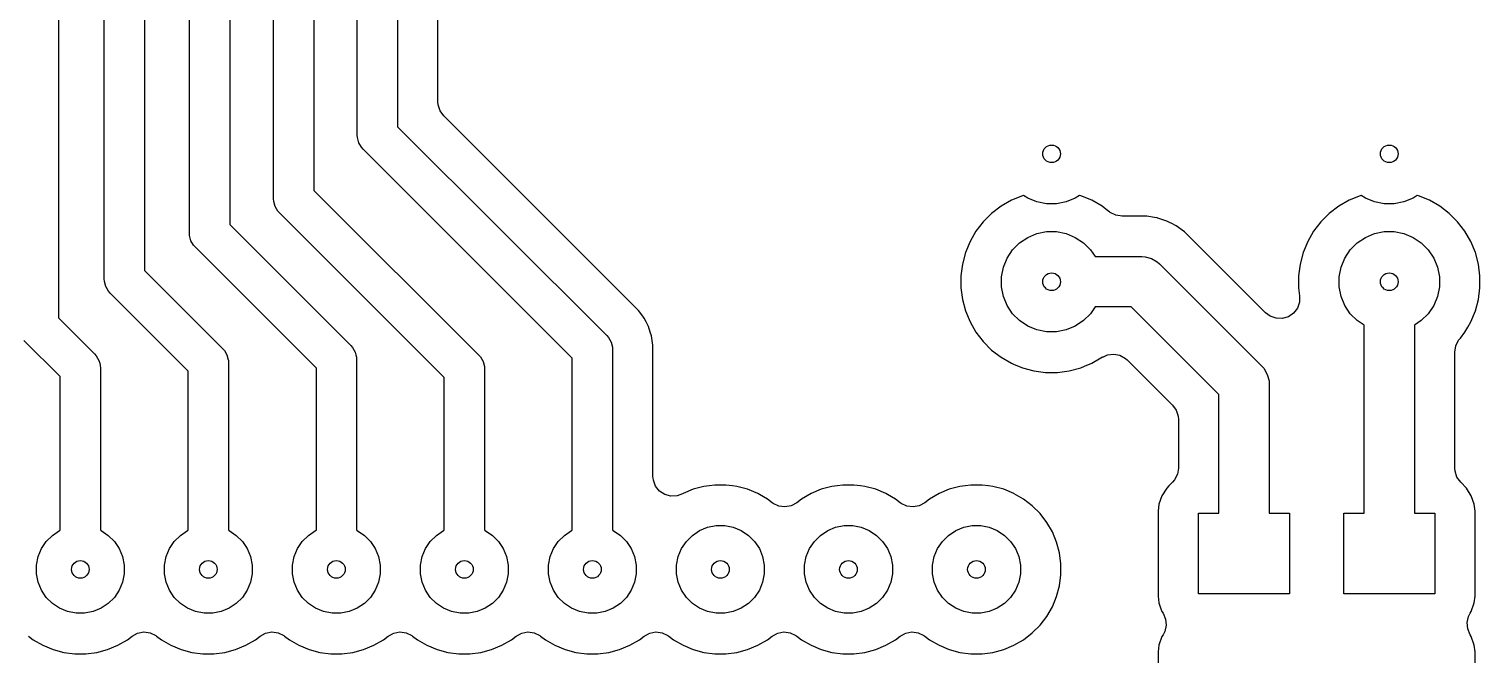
# Model space of a CAD drawing. Extents: x 139 to 278, y -178 to -21.
# Drawn here: x 207.39 to 236.17, y -75.43 to -63.02 of the extents above; entities that cross this region are included whole.
import ezdxf

# ---------------------------------------------------------------- set-up
doc = ezdxf.new("R2010")
doc.units = 0
doc.layers.add('BLACK', color=7, linetype='CONTINUOUS')

msp = doc.modelspace()

# ---------------------------------------------------------------- linework, layer by layer
at = {"layer": 'BLACK', "linetype": 'CONTINUOUS'}
for p, q in [((208.88, -67.985013), (208.88, -36.787)), ((207.97, -36.97), (207.97, -68.759327)), ((209.68, -36.952686), (209.68, -67.819327)), ((210.57, -67.075013), (210.57, -37.84)), ((211.37, -38.005686), (211.37, -66.909327)), ((212.24, -66.395013), (212.24, -39.13)), ((213.04, -39.295685), (213.04, -66.229327)), ((213.9, -65.130013), (213.9, -40.55)), ((214.7, -40.715686), (214.7, -64.964327)), ((215.5005, -64.467477), (215.5005, -41.212535)), ((215.505412, -64.529894), (215.5005, -64.467477)), ((215.543988, -64.648619), (215.505412, -64.529894)), ((215.617364, -64.749613), (215.543988, -64.648619)), ((219.480696, -68.612945), (215.617364, -64.749613)), ((214.7, -64.964327), (218.847848, -69.112176)), ((213.903422, -65.182223), (213.9, -65.130013)), ((213.930448, -65.283087), (213.903422, -65.182223)), ((213.982659, -65.373518), (213.930448, -65.283087)), ((214.017157, -65.412856), (213.982659, -65.373518)), ((218.165006, -69.560704), (214.017157, -65.412856)), ((212.243422, -66.447223), (212.24, -66.395013)), ((212.270448, -66.548087), (212.243422, -66.447223)), ((213.04, -66.229327), (216.307848, -69.497176)), ((226.876947, -66.425347), (226.672623, -66.543315)), ((226.876966, -66.425338), (226.876947, -66.425347)), ((227.094948, -66.335046), (226.876966, -66.425338)), ((227.094953, -66.335045), (227.094948, -66.335046)), ((227.119547, -66.328455), (227.094953, -66.335045)), ((227.20363, -66.384637), (227.119547, -66.328455)), ((227.384649, -66.459618), (227.20363, -66.384637)), ((227.576819, -66.497843), (227.384649, -66.459618)), ((227.772753, -66.497843), (227.576819, -66.497843)), ((227.964923, -66.459618), (227.772753, -66.497843)), ((228.145942, -66.384637), (227.964923, -66.459618)), ((228.230024, -66.328455), (228.145942, -66.384637)), ((228.254615, -66.335044), (228.230024, -66.328455)), ((228.254616, -66.335044), (228.254615, -66.335044)), ((228.254618, -66.335045), (228.254616, -66.335044)), ((228.254623, -66.335046), (228.254618, -66.335045)), ((228.472605, -66.425338), (228.254623, -66.335046)), ((228.472624, -66.425347), (228.472605, -66.425338)), ((228.676948, -66.543315), (228.472624, -66.425347)), ((233.576707, -66.425347), (233.372383, -66.543315)), ((233.576726, -66.425338), (233.576707, -66.425347)), ((233.794708, -66.335046), (233.576726, -66.425338)), ((233.794713, -66.335045), (233.794708, -66.335046)), ((233.819307, -66.328455), (233.794713, -66.335045)), ((233.90339, -66.384637), (233.819307, -66.328455)), ((234.084409, -66.459618), (233.90339, -66.384637)), ((234.276579, -66.497843), (234.084409, -66.459618)), ((234.472513, -66.497843), (234.276579, -66.497843)), ((234.664683, -66.459618), (234.472513, -66.497843)), ((234.845702, -66.384637), (234.664683, -66.459618)), ((234.929784, -66.328455), (234.845702, -66.384637)), ((234.954375, -66.335044), (234.929784, -66.328455)), ((234.954376, -66.335044), (234.954375, -66.335044)), ((234.954378, -66.335045), (234.954376, -66.335044)), ((234.954383, -66.335046), (234.954378, -66.335045)), ((235.172365, -66.425338), (234.954383, -66.335046)), ((235.172384, -66.425347), (235.172365, -66.425338)), ((235.376708, -66.543315), (235.172384, -66.425347)), ((212.322659, -66.638518), (212.270448, -66.548087)), ((212.357157, -66.677856), (212.322659, -66.638518)), ((215.625006, -69.945704), (212.357157, -66.677856)), ((226.485427, -66.686955), (226.318575, -66.853807)), ((226.485436, -66.686947), (226.485427, -66.686955)), ((226.672611, -66.543323), (226.485436, -66.686947)), ((226.672623, -66.543315), (226.672611, -66.543323)), ((228.676952, -66.543317), (228.676948, -66.543315)), ((228.79291, -66.632295), (228.676952, -66.543317)), ((228.82666, -66.658193), (228.79291, -66.632295)), ((228.829294, -66.660214), (228.82666, -66.658193)), ((228.837664, -66.666464), (228.829294, -66.660214)), ((228.948892, -66.723138), (228.837664, -66.666464)), ((229.07219, -66.742666), (228.948892, -66.723138)), ((229.565502, -66.742666), (229.07219, -66.742666)), ((229.565505, -66.742666), (229.565502, -66.742666)), ((229.717142, -66.766683), (229.565505, -66.742666)), ((229.767689, -66.774689), (229.717142, -66.766683)), ((229.780491, -66.778849), (229.767689, -66.774689)), ((229.821867, -66.792293), (229.780491, -66.778849)), ((233.185187, -66.686955), (233.018335, -66.853807)), ((233.185196, -66.686947), (233.185187, -66.686955)), ((233.372371, -66.543323), (233.185196, -66.686947)), ((233.372383, -66.543315), (233.372371, -66.543323)), ((235.37672, -66.543323), (235.376708, -66.543315)), ((235.563895, -66.686947), (235.37672, -66.543323)), ((235.563903, -66.686954), (235.563895, -66.686947)), ((235.563908, -66.686958), (235.563903, -66.686954)), ((235.730754, -66.853804), (235.563908, -66.686958)), ((210.573422, -67.127223), (210.57, -67.075013)), ((211.37, -66.909327), (213.770336, -69.309663)), ((226.174935, -67.041003), (226.056967, -67.245327)), ((226.174943, -67.040991), (226.174935, -67.041003)), ((226.318567, -66.853816), (226.174943, -67.040991)), ((226.318575, -66.853807), (226.318567, -66.853816)), ((227.384649, -67.086714), (227.576819, -67.048489)), ((227.576819, -67.048489), (227.772753, -67.048489)), ((227.772753, -67.048489), (227.964923, -67.086714)), ((229.962372, -66.837946), (229.821867, -66.792293)), ((230.029556, -66.872178), (229.962372, -66.837946)), ((230.047066, -66.8811), (230.029556, -66.872178)), ((230.047069, -66.881101), (230.047066, -66.8811)), ((230.144761, -66.930877), (230.047069, -66.881101)), ((230.144763, -66.930878), (230.144761, -66.930877)), ((230.144764, -66.930879), (230.144763, -66.930878)), ((230.310372, -67.0512), (230.144764, -66.930879)), ((231.918412, -68.65924), (230.310372, -67.0512)), ((232.874695, -67.041003), (232.756727, -67.245327)), ((232.874703, -67.040991), (232.874695, -67.041003)), ((233.018327, -66.853816), (232.874703, -67.040991)), ((233.018335, -66.853807), (233.018327, -66.853816)), ((234.084409, -67.086714), (234.276579, -67.048489)), ((234.276579, -67.048489), (234.472513, -67.048489)), ((234.472513, -67.048489), (234.664683, -67.086714)), ((235.730756, -66.853807), (235.730754, -66.853804)), ((235.730764, -66.853816), (235.730756, -66.853807)), ((235.874388, -67.040991), (235.730764, -66.853816)), ((235.874396, -67.041003), (235.874388, -67.040991)), ((235.992364, -67.245327), (235.874396, -67.041003)), ((210.600448, -67.228087), (210.573422, -67.127223)), ((210.652659, -67.318518), (210.600448, -67.228087)), ((210.687157, -67.357856), (210.652659, -67.318518)), ((213.087493, -69.758192), (210.687157, -67.357856)), ((226.056958, -67.245346), (225.966666, -67.463328)), ((226.056967, -67.245327), (226.056958, -67.245346)), ((226.90217, -67.409096), (227.040716, -67.27055)), ((227.040716, -67.27055), (227.20363, -67.161695)), ((227.20363, -67.161695), (227.384649, -67.086714)), ((227.964923, -67.086714), (228.145942, -67.161695)), ((228.145942, -67.161695), (228.308856, -67.27055)), ((228.308856, -67.27055), (228.447402, -67.409096)), ((232.756718, -67.245346), (232.666426, -67.463328)), ((232.756727, -67.245327), (232.756718, -67.245346)), ((233.60193, -67.409096), (233.740476, -67.27055)), ((233.740476, -67.27055), (233.90339, -67.161695)), ((233.90339, -67.161695), (234.084409, -67.086714)), ((234.664683, -67.086714), (234.845702, -67.161695)), ((234.845702, -67.161695), (235.008616, -67.27055)), ((235.008616, -67.27055), (235.147162, -67.409096)), ((235.992373, -67.245346), (235.992364, -67.245327)), ((236.082665, -67.463328), (235.992373, -67.245346)), ((225.966665, -67.463333), (225.905596, -67.691248)), ((225.966666, -67.463328), (225.966665, -67.463333)), ((226.718334, -67.753029), (226.793315, -67.57201)), ((226.793315, -67.57201), (226.90217, -67.409096)), ((228.447402, -67.409096), (228.536984, -67.543166)), ((228.536984, -67.543166), (229.463153, -67.543166)), ((229.463153, -67.543166), (229.528401, -67.547443)), ((229.528401, -67.547443), (229.528416, -67.547443)), ((229.528416, -67.547443), (229.654495, -67.581226)), ((229.654495, -67.581226), (229.767534, -67.646489)), ((229.767534, -67.646489), (229.767549, -67.646504)), ((229.767549, -67.646504), (229.816706, -67.689613)), ((232.666425, -67.463333), (232.605356, -67.691248)), ((232.666426, -67.463328), (232.666425, -67.463333)), ((233.418094, -67.753029), (233.493075, -67.57201)), ((233.493075, -67.57201), (233.60193, -67.409096)), ((235.147162, -67.409096), (235.256017, -67.57201)), ((235.256017, -67.57201), (235.330998, -67.753029)), ((236.082665, -67.463331), (236.082665, -67.463328)), ((236.082668, -67.463337), (236.082665, -67.463331)), ((236.143737, -67.691252), (236.082668, -67.463337)), ((209.68, -67.819327), (211.227849, -69.367176)), ((225.905593, -67.69126), (225.874796, -67.925187)), ((225.874796, -67.925187), (225.874796, -68.161144)), ((225.905596, -67.691248), (225.905593, -67.69126)), ((226.680109, -67.945199), (226.718334, -67.753029)), ((229.816706, -67.689613), (231.84656, -69.719467)), ((232.605353, -67.69126), (232.574556, -67.925187)), ((232.574556, -67.925187), (232.574556, -68.161144)), ((232.605356, -67.691248), (232.605353, -67.69126)), ((233.379869, -67.945199), (233.418094, -67.753029)), ((235.330998, -67.753029), (235.369223, -67.945199)), ((236.174536, -67.925188), (236.143737, -67.691252)), ((236.174536, -68.161144), (236.174536, -67.925188)), ((208.883422, -68.037223), (208.88, -67.985013)), ((208.910448, -68.138087), (208.883422, -68.037223)), ((208.962659, -68.228518), (208.910448, -68.138087)), ((225.874796, -68.161144), (225.905593, -68.395071)), ((226.680109, -68.141133), (226.680109, -67.945199)), ((226.718334, -68.333303), (226.680109, -68.141133)), ((232.574556, -68.161144), (232.596131, -68.325021)), ((233.379869, -68.141133), (233.379869, -67.945199)), ((233.418094, -68.333303), (233.379869, -68.141133)), ((235.369223, -68.141133), (235.330998, -68.333303)), ((235.369223, -67.945199), (235.369223, -68.141133)), ((236.143737, -68.39508), (236.174536, -68.161144)), ((208.997157, -68.267856), (208.962659, -68.228518)), ((210.545006, -69.815705), (208.997157, -68.267856)), ((225.905593, -68.395071), (225.905596, -68.395083)), ((225.905596, -68.395083), (225.966665, -68.622998)), ((226.793315, -68.514322), (226.718334, -68.333303)), ((226.90217, -68.677236), (226.793315, -68.514322)), ((232.592864, -68.449813), (232.551193, -68.567488)), ((232.596131, -68.325021), (232.592864, -68.449813)), ((233.493075, -68.514322), (233.418094, -68.333303)), ((233.60193, -68.677236), (233.493075, -68.514322)), ((235.256017, -68.514322), (235.147162, -68.677236)), ((235.330998, -68.333303), (235.256017, -68.514322)), ((236.082668, -68.622995), (236.143737, -68.39508)), ((207.97, -68.759327), (208.687849, -69.477176)), ((219.563828, -68.727367), (219.480696, -68.612945)), ((219.563831, -68.72737), (219.563828, -68.727367)), ((219.59176, -68.76581), (219.563831, -68.72737)), ((219.591763, -68.765815), (219.59176, -68.76581)), ((219.591764, -68.765817), (219.591763, -68.765815)), ((219.591766, -68.76582), (219.591764, -68.765817)), ((219.630064, -68.840985), (219.591766, -68.76582)), ((225.966665, -68.622998), (225.966666, -68.623003)), ((225.966666, -68.623003), (226.056958, -68.840985)), ((227.040716, -68.815782), (226.90217, -68.677236)), ((228.447402, -68.677236), (228.308856, -68.815782)), ((228.536984, -68.543166), (228.447402, -68.677236)), ((229.256047, -68.543166), (228.536984, -68.543166)), ((230.993007, -70.280126), (229.256047, -68.543166)), ((232.010159, -68.72775), (231.918412, -68.65924)), ((232.127834, -68.769421), (232.010159, -68.72775)), ((232.252626, -68.772688), (232.127834, -68.769421)), ((232.372319, -68.737233), (232.252626, -68.772688)), ((232.475199, -68.666526), (232.372319, -68.737233)), ((232.551193, -68.567488), (232.475199, -68.666526)), ((233.740476, -68.815782), (233.60193, -68.677236)), ((235.147162, -68.677236), (235.008616, -68.815782)), ((235.992372, -68.840989), (236.082668, -68.622995)), ((219.677553, -68.934186), (219.630064, -68.840985)), ((219.713669, -69.04534), (219.677553, -68.934186)), ((219.735946, -69.113901), (219.713669, -69.04534)), ((226.056958, -68.840985), (226.056967, -68.841004)), ((226.056967, -68.841004), (226.174935, -69.045328)), ((226.174935, -69.045328), (226.174943, -69.04534)), ((226.174943, -69.04534), (226.318567, -69.232515)), ((227.20363, -68.924637), (227.040716, -68.815782)), ((227.384649, -68.999618), (227.20363, -68.924637)), ((227.576819, -69.037843), (227.384649, -68.999618)), ((227.772753, -69.037843), (227.576819, -69.037843)), ((227.964923, -68.999618), (227.772753, -69.037843)), ((228.145942, -68.924637), (227.964923, -68.999618)), ((228.308856, -68.815782), (228.145942, -68.924637)), ((233.874546, -68.905364), (233.740476, -68.815782)), ((233.874546, -72.641698), (233.874546, -68.905364)), ((235.008616, -68.815782), (234.874546, -68.905364)), ((234.874546, -68.905364), (234.874546, -72.641698)), ((235.785068, -69.161745), (235.874394, -69.045332)), ((235.874394, -69.045332), (235.931691, -68.946091)), ((235.931691, -68.946091), (235.992364, -68.841004)), ((235.992364, -68.841004), (235.992367, -68.840997)), ((235.992367, -68.840997), (235.992372, -68.840989)), ((208.005006, -69.925705), (207.287157, -69.207856)), ((211.227849, -69.367176), (211.262347, -69.406514)), ((213.770336, -69.309663), (213.804834, -69.349001)), ((213.804834, -69.349001), (213.857045, -69.439432)), ((218.847848, -69.112176), (218.882347, -69.151514)), ((218.882347, -69.151514), (218.934558, -69.241946)), ((218.934558, -69.241946), (218.961584, -69.342809)), ((218.961584, -69.342809), (218.965006, -69.395019)), ((219.765506, -69.300538), (219.735946, -69.113901)), ((219.765506, -69.30054), (219.765506, -69.300538)), ((219.765506, -71.902576), (219.765506, -69.30054)), ((226.318567, -69.232515), (226.318574, -69.232523)), ((226.318574, -69.232523), (226.318578, -69.232528)), ((226.318578, -69.232528), (226.485424, -69.399374)), ((235.675046, -69.44057), (235.694574, -69.317272)), ((235.694574, -69.317272), (235.751248, -69.206044)), ((235.751248, -69.206044), (235.757498, -69.197674)), ((235.757498, -69.197674), (235.785068, -69.161745)), ((208.687849, -69.477176), (208.722347, -69.516514)), ((208.722347, -69.516514), (208.774558, -69.606945)), ((208.774558, -69.606945), (208.789484, -69.662652)), ((208.789484, -69.662652), (208.801584, -69.707809)), ((211.262347, -69.406514), (211.314558, -69.496945)), ((211.314558, -69.496945), (211.340163, -69.592506)), ((211.340163, -69.592506), (211.341584, -69.597809)), ((211.341584, -69.597809), (211.345006, -69.650019)), ((211.345006, -69.650019), (211.345006, -72.978158)), ((213.857045, -69.439432), (213.872517, -69.497176)), ((213.872517, -69.497176), (213.884071, -69.540296)), ((213.884071, -69.540296), (213.887493, -69.592506)), ((213.887493, -69.592506), (213.887493, -72.979189)), ((216.307848, -69.497176), (216.342347, -69.536514)), ((216.342347, -69.536514), (216.394558, -69.626946)), ((216.394558, -69.626946), (216.421584, -69.727809)), ((218.165006, -72.978158), (218.165006, -69.560704)), ((218.965006, -69.395019), (218.965006, -72.978158)), ((226.485424, -69.399374), (226.485427, -69.399376)), ((226.485427, -69.399376), (226.485436, -69.399384)), ((226.485436, -69.399384), (226.672611, -69.543008)), ((226.672611, -69.543008), (226.672623, -69.543016)), ((226.672623, -69.543016), (226.876947, -69.660984)), ((226.876947, -69.660984), (226.876958, -69.660989)), ((226.876958, -69.660989), (226.876963, -69.660992)), ((226.876963, -69.660992), (226.921513, -69.679445)), ((228.325079, -69.7221), (228.472609, -69.660992)), ((228.472609, -69.660992), (228.472617, -69.660987)), ((228.472617, -69.660987), (228.472624, -69.660984)), ((228.472624, -69.660984), (228.688263, -69.536484)), ((228.688263, -69.536484), (228.689277, -69.538241)), ((228.689277, -69.538241), (228.785934, -69.493683)), ((228.785934, -69.493683), (228.909904, -69.479012)), ((228.909904, -69.479012), (229.032339, -69.503367)), ((229.032339, -69.503367), (229.141256, -69.564366)), ((229.141256, -69.564366), (229.17637, -69.595568)), ((229.17637, -69.595568), (230.075643, -70.494841)), ((235.675046, -71.743149), (235.675046, -69.44057)), ((208.005006, -72.978158), (208.005006, -69.925705)), ((208.801584, -69.707809), (208.805006, -69.760019)), ((208.805006, -69.760019), (208.805006, -72.978158)), ((210.545006, -72.978158), (210.545006, -69.815705)), ((213.087493, -72.977128), (213.087493, -69.758192)), ((215.625006, -72.978158), (215.625006, -69.945704)), ((216.421584, -69.727809), (216.425006, -69.780019)), ((216.425006, -69.780019), (216.425006, -72.978158)), ((226.921513, -69.679445), (227.094948, -69.751285)), ((227.094948, -69.751285), (227.094951, -69.751285)), ((227.094951, -69.751285), (227.094957, -69.751288)), ((227.094957, -69.751288), (227.322872, -69.812357)), ((227.322872, -69.812357), (227.556808, -69.843156)), ((227.556808, -69.843156), (227.792764, -69.843156)), ((227.792764, -69.843156), (228.0267, -69.812357)), ((228.0267, -69.812357), (228.254615, -69.751288)), ((228.254615, -69.751288), (228.254621, -69.751285)), ((228.254621, -69.751285), (228.254623, -69.751285)), ((228.254623, -69.751285), (228.325079, -69.7221)), ((231.84656, -69.719467), (231.889675, -69.76863)), ((231.889675, -69.76863), (231.889684, -69.768639)), ((231.889684, -69.768639), (231.928581, -69.836011)), ((231.928581, -69.836011), (231.954947, -69.881678)), ((231.954947, -69.881678), (231.98873, -70.007757)), ((231.98873, -70.007757), (231.98873, -70.007772)), ((231.98873, -70.007772), (231.993007, -70.07302)), ((231.993007, -70.07302), (231.993007, -72.641698)), ((230.075643, -70.494841), (230.149019, -70.595835)), ((230.993007, -72.641698), (230.993007, -70.280126)), ((230.149019, -70.595835), (230.187595, -70.71456)), ((230.187595, -70.71456), (230.192507, -70.776977)), ((230.192507, -70.776977), (230.192507, -71.743149)), ((219.774221, -71.985513), (219.765506, -71.902576)), ((230.172979, -71.866447), (230.116305, -71.977675)), ((230.192507, -71.743149), (230.172979, -71.866447)), ((235.679958, -71.805566), (235.675046, -71.743149)), ((235.718534, -71.924291), (235.679958, -71.805566)), ((235.791907, -72.025281), (235.718534, -71.924291)), ((219.818952, -72.102058), (219.774221, -71.985513)), ((219.897508, -72.199077), (219.818952, -72.102058)), ((220.002199, -72.267072), (219.897508, -72.199077)), ((220.349971, -72.253509), (220.247443, -72.292861)), ((220.350634, -72.254854), (220.349971, -72.253509)), ((220.362356, -72.249073), (220.350634, -72.254854)), ((220.565277, -72.16502), (220.362356, -72.249073)), ((220.777434, -72.108173), (220.565277, -72.16502)), ((220.881727, -72.094443), (220.777434, -72.108173)), ((220.995188, -72.079506), (220.881727, -72.094443)), ((221.214824, -72.079506), (220.995188, -72.079506)), ((221.341484, -72.09618), (221.214824, -72.079506)), ((221.432577, -72.108173), (221.341484, -72.09618)), ((221.644734, -72.16502), (221.432577, -72.108173)), ((221.847653, -72.249072), (221.644734, -72.16502)), ((221.878829, -72.267072), (221.847653, -72.249072)), ((222.902358, -72.249072), (222.712142, -72.358895)), ((223.105277, -72.16502), (222.902358, -72.249072)), ((223.317434, -72.108173), (223.105277, -72.16502)), ((223.421727, -72.094443), (223.317434, -72.108173)), ((223.535188, -72.079506), (223.421727, -72.094443)), ((223.754824, -72.079506), (223.535188, -72.079506)), ((223.881484, -72.09618), (223.754824, -72.079506)), ((223.972577, -72.108173), (223.881484, -72.09618)), ((224.184734, -72.16502), (223.972577, -72.108173)), ((224.387653, -72.249072), (224.184734, -72.16502)), ((224.418829, -72.267072), (224.387653, -72.249072)), ((225.442358, -72.249072), (225.252142, -72.358895)), ((225.645277, -72.16502), (225.442358, -72.249072)), ((225.857434, -72.108173), (225.645277, -72.16502)), ((225.961727, -72.094443), (225.857434, -72.108173)), ((226.075188, -72.079506), (225.961727, -72.094443)), ((226.294824, -72.079506), (226.075188, -72.079506)), ((226.421484, -72.09618), (226.294824, -72.079506)), ((226.512577, -72.108173), (226.421484, -72.09618)), ((226.724734, -72.16502), (226.512577, -72.108173)), ((226.927653, -72.249072), (226.724734, -72.16502)), ((226.935338, -72.253509), (226.927653, -72.249072)), ((227.117861, -72.35889), (226.935338, -72.253509)), ((229.96149, -72.139437), (229.865518, -72.292176)), ((230.002492, -72.098435), (229.96149, -72.139437)), ((230.075648, -72.025278), (230.002492, -72.098435)), ((230.116305, -71.977675), (230.075648, -72.025278)), ((235.906062, -72.139436), (235.791907, -72.025281)), ((236.002035, -72.292176), (235.906062, -72.139436)), ((220.122779, -72.299388), (220.002199, -72.267072)), ((220.247443, -72.292861), (220.122779, -72.299388)), ((222.037861, -72.35889), (221.878829, -72.267072)), ((222.037863, -72.358891), (222.037861, -72.35889)), ((222.037869, -72.358895), (222.037863, -72.358891)), ((222.132112, -72.43121), (222.037869, -72.358895)), ((222.149008, -72.443486), (222.132112, -72.43121)), ((222.261682, -72.497229), (222.149008, -72.443486)), ((222.385449, -72.513524), (222.261682, -72.497229)), ((222.508193, -72.490776), (222.385449, -72.513524)), ((222.6179, -72.43121), (222.508193, -72.490776)), ((222.712142, -72.358895), (222.6179, -72.43121)), ((224.577861, -72.35889), (224.418829, -72.267072)), ((224.577863, -72.358891), (224.577861, -72.35889)), ((224.577869, -72.358895), (224.577863, -72.358891)), ((224.672112, -72.43121), (224.577869, -72.358895)), ((224.689008, -72.443486), (224.672112, -72.43121)), ((224.801682, -72.497229), (224.689008, -72.443486)), ((224.925449, -72.513524), (224.801682, -72.497229)), ((225.048193, -72.490776), (224.925449, -72.513524)), ((225.1579, -72.43121), (225.048193, -72.490776)), ((225.252142, -72.358895), (225.1579, -72.43121)), ((227.29211, -72.492596), (227.117861, -72.35889)), ((227.447416, -72.647902), (227.29211, -72.492596)), ((229.805938, -72.462446), (229.790807, -72.596735)), ((229.805939, -72.462443), (229.805938, -72.462446)), ((229.865518, -72.292176), (229.805939, -72.462443)), ((236.061614, -72.462443), (236.002035, -72.292176)), ((236.076746, -72.596744), (236.061614, -72.462443)), ((227.581122, -72.822151), (227.447416, -72.647902)), ((227.690941, -73.012361), (227.581122, -72.822151)), ((229.790807, -72.596735), (229.790807, -74.28686)), ((230.591307, -74.241898), (230.591307, -72.641698)), ((230.591307, -72.641698), (230.993007, -72.641698)), ((231.993007, -72.641698), (232.394707, -72.641698)), ((232.394707, -72.641698), (232.394707, -74.241898)), ((233.472846, -74.241898), (233.472846, -72.641698)), ((233.472846, -72.641698), (233.874546, -72.641698)), ((234.874546, -72.641698), (235.276246, -72.641698)), ((235.276246, -72.641698), (235.276246, -74.241898)), ((236.076746, -74.286852), (236.076746, -72.596744)), ((207.728622, -73.199912), (207.849912, -73.078622)), ((207.849912, -73.078622), (207.992534, -72.983325)), ((207.992534, -72.983325), (208.005006, -72.978158)), ((208.805006, -72.978158), (208.817478, -72.983325)), ((208.817478, -72.983325), (208.9601, -73.078622)), ((208.9601, -73.078622), (209.08139, -73.199912)), ((210.268622, -73.199912), (210.389912, -73.078622)), ((210.389912, -73.078622), (210.532534, -72.983325)), ((210.532534, -72.983325), (210.545006, -72.978158)), ((211.345006, -72.978158), (211.357478, -72.983325)), ((211.357478, -72.983325), (211.5001, -73.078622)), ((211.5001, -73.078622), (211.62139, -73.199912)), ((212.808622, -73.199912), (212.929912, -73.078622)), ((212.929912, -73.078622), (213.072534, -72.983325)), ((213.072534, -72.983325), (213.087493, -72.977128)), ((213.887493, -72.979189), (213.897478, -72.983325)), ((213.897478, -72.983325), (214.0401, -73.078622)), ((214.0401, -73.078622), (214.16139, -73.199912)), ((215.348622, -73.199912), (215.469912, -73.078622)), ((215.469912, -73.078622), (215.612534, -72.983325)), ((215.612534, -72.983325), (215.625006, -72.978158)), ((216.425006, -72.978158), (216.437478, -72.983325)), ((216.437478, -72.983325), (216.5801, -73.078622)), ((216.5801, -73.078622), (216.70139, -73.199912)), ((217.888622, -73.199912), (218.009912, -73.078622)), ((218.009912, -73.078622), (218.152534, -72.983325)), ((218.152534, -72.983325), (218.165006, -72.978158)), ((218.965006, -72.978158), (218.977478, -72.983325)), ((218.977478, -72.983325), (219.1201, -73.078622)), ((219.1201, -73.078622), (219.24139, -73.199912)), ((220.428622, -73.199912), (220.549912, -73.078622)), ((220.549912, -73.078622), (220.692534, -72.983325)), ((220.692534, -72.983325), (220.851007, -72.917683)), ((220.851007, -72.917683), (221.019241, -72.884219)), ((221.019241, -72.884219), (221.190771, -72.884219)), ((221.190771, -72.884219), (221.359005, -72.917683)), ((221.359005, -72.917683), (221.517478, -72.983325)), ((221.517478, -72.983325), (221.6601, -73.078622)), ((221.6601, -73.078622), (221.78139, -73.199912)), ((222.968622, -73.199912), (223.089912, -73.078622)), ((223.089912, -73.078622), (223.232534, -72.983325)), ((223.232534, -72.983325), (223.391007, -72.917683)), ((223.391007, -72.917683), (223.559241, -72.884219)), ((223.559241, -72.884219), (223.730771, -72.884219)), ((223.730771, -72.884219), (223.899005, -72.917683)), ((223.899005, -72.917683), (224.057478, -72.983325)), ((224.057478, -72.983325), (224.2001, -73.078622)), ((224.2001, -73.078622), (224.32139, -73.199912)), ((225.508622, -73.199912), (225.629912, -73.078622)), ((225.629912, -73.078622), (225.772534, -72.983325)), ((225.772534, -72.983325), (225.931007, -72.917683)), ((225.931007, -72.917683), (226.099241, -72.884219)), ((226.099241, -72.884219), (226.270771, -72.884219)), ((226.270771, -72.884219), (226.439005, -72.917683)), ((226.439005, -72.917683), (226.597478, -72.983325)), ((226.597478, -72.983325), (226.7401, -73.078622)), ((226.7401, -73.078622), (226.86139, -73.199912)), ((227.774992, -73.215279), (227.690941, -73.012361)), ((207.567683, -73.501007), (207.633325, -73.342534)), ((207.633325, -73.342534), (207.728622, -73.199912)), ((209.08139, -73.199912), (209.176687, -73.342534)), ((209.176687, -73.342534), (209.242329, -73.501007)), ((210.107683, -73.501007), (210.173325, -73.342534)), ((210.173325, -73.342534), (210.268622, -73.199912)), ((211.62139, -73.199912), (211.716687, -73.342534)), ((211.716687, -73.342534), (211.782329, -73.501007)), ((212.647683, -73.501007), (212.713325, -73.342534)), ((212.713325, -73.342534), (212.808622, -73.199912)), ((214.16139, -73.199912), (214.256687, -73.342534)), ((214.256687, -73.342534), (214.322329, -73.501007)), ((215.187683, -73.501007), (215.253325, -73.342534)), ((215.253325, -73.342534), (215.348622, -73.199912)), ((216.70139, -73.199912), (216.796687, -73.342534)), ((216.796687, -73.342534), (216.862329, -73.501007)), ((217.727683, -73.501007), (217.793325, -73.342534)), ((217.793325, -73.342534), (217.888622, -73.199912)), ((219.24139, -73.199912), (219.336687, -73.342534)), ((219.336687, -73.342534), (219.402329, -73.501007)), ((220.267683, -73.501007), (220.333325, -73.342534)), ((220.333325, -73.342534), (220.428622, -73.199912)), ((221.78139, -73.199912), (221.876687, -73.342534)), ((221.876687, -73.342534), (221.942329, -73.501007)), ((222.807683, -73.501007), (222.873325, -73.342534)), ((222.873325, -73.342534), (222.968622, -73.199912)), ((224.32139, -73.199912), (224.416687, -73.342534)), ((224.416687, -73.342534), (224.482329, -73.501007)), ((225.347683, -73.501007), (225.413325, -73.342534)), ((225.413325, -73.342534), (225.508622, -73.199912)), ((226.86139, -73.199912), (226.956687, -73.342534)), ((226.956687, -73.342534), (227.022329, -73.501007)), ((227.831838, -73.427431), (227.774992, -73.215279)), ((207.534219, -73.669241), (207.567683, -73.501007)), ((207.534219, -73.840771), (207.534219, -73.669241)), ((209.242329, -73.501007), (209.275793, -73.669241)), ((209.275793, -73.669241), (209.275793, -73.840771)), ((210.074219, -73.669241), (210.107683, -73.501007)), ((210.074219, -73.840771), (210.074219, -73.669241)), ((211.782329, -73.501007), (211.815793, -73.669241)), ((211.815793, -73.669241), (211.815793, -73.840771)), ((212.614219, -73.669241), (212.647683, -73.501007)), ((212.614219, -73.840771), (212.614219, -73.669241)), ((214.322329, -73.501007), (214.355793, -73.669241)), ((214.355793, -73.669241), (214.355793, -73.840771)), ((215.154219, -73.669241), (215.187683, -73.501007)), ((215.154219, -73.840771), (215.154219, -73.669241)), ((216.862329, -73.501007), (216.895793, -73.669241)), ((216.895793, -73.669241), (216.895793, -73.840771)), ((217.694219, -73.669241), (217.727683, -73.501007)), ((217.694219, -73.840771), (217.694219, -73.669241)), ((219.402329, -73.501007), (219.435793, -73.669241)), ((219.435793, -73.669241), (219.435793, -73.840771)), ((220.234219, -73.669241), (220.267683, -73.501007)), ((220.234219, -73.840771), (220.234219, -73.669241)), ((221.942329, -73.501007), (221.975793, -73.669241)), ((221.975793, -73.669241), (221.975793, -73.840771)), ((222.774219, -73.669241), (222.807683, -73.501007)), ((222.774219, -73.840771), (222.774219, -73.669241)), ((224.482329, -73.501007), (224.515793, -73.669241)), ((224.515793, -73.669241), (224.515793, -73.840771)), ((225.314219, -73.669241), (225.347683, -73.501007)), ((225.314219, -73.840771), (225.314219, -73.669241)), ((227.022329, -73.501007), (227.055793, -73.669241)), ((227.055793, -73.669241), (227.055793, -73.840771)), ((227.860506, -73.645188), (227.831838, -73.427431)), ((227.860506, -73.864824), (227.860506, -73.645188)), ((207.567683, -74.009005), (207.534219, -73.840771)), ((209.275793, -73.840771), (209.242329, -74.009005)), ((210.107683, -74.009005), (210.074219, -73.840771)), ((211.815793, -73.840771), (211.782329, -74.009005)), ((212.647683, -74.009005), (212.614219, -73.840771)), ((214.355793, -73.840771), (214.322329, -74.009005)), ((215.187683, -74.009005), (215.154219, -73.840771)), ((216.895793, -73.840771), (216.862329, -74.009005)), ((217.727683, -74.009005), (217.694219, -73.840771)), ((219.435793, -73.840771), (219.402329, -74.009005)), ((220.267683, -74.009005), (220.234219, -73.840771)), ((221.975793, -73.840771), (221.942329, -74.009005)), ((222.807683, -74.009005), (222.774219, -73.840771)), ((224.515793, -73.840771), (224.482329, -74.009005)), ((225.347683, -74.009005), (225.314219, -73.840771)), ((227.055793, -73.840771), (227.022329, -74.009005)), ((227.831838, -74.082581), (227.860506, -73.864824)), ((207.633325, -74.167478), (207.567683, -74.009005)), ((207.728622, -74.3101), (207.633325, -74.167478)), ((209.176687, -74.167478), (209.08139, -74.3101)), ((209.242329, -74.009005), (209.176687, -74.167478)), ((210.173325, -74.167478), (210.107683, -74.009005)), ((210.268622, -74.3101), (210.173325, -74.167478)), ((211.716687, -74.167478), (211.62139, -74.3101)), ((211.782329, -74.009005), (211.716687, -74.167478)), ((212.713325, -74.167478), (212.647683, -74.009005)), ((212.808622, -74.3101), (212.713325, -74.167478)), ((214.256687, -74.167478), (214.16139, -74.3101)), ((214.322329, -74.009005), (214.256687, -74.167478)), ((215.253325, -74.167478), (215.187683, -74.009005)), ((215.348622, -74.3101), (215.253325, -74.167478)), ((216.796687, -74.167478), (216.70139, -74.3101)), ((216.862329, -74.009005), (216.796687, -74.167478)), ((217.793325, -74.167478), (217.727683, -74.009005)), ((217.888622, -74.3101), (217.793325, -74.167478)), ((219.336687, -74.167478), (219.24139, -74.3101)), ((219.402329, -74.009005), (219.336687, -74.167478)), ((220.333325, -74.167478), (220.267683, -74.009005)), ((220.428622, -74.3101), (220.333325, -74.167478)), ((221.876687, -74.167478), (221.78139, -74.3101)), ((221.942329, -74.009005), (221.876687, -74.167478)), ((222.873325, -74.167478), (222.807683, -74.009005)), ((222.968622, -74.3101), (222.873325, -74.167478)), ((224.416687, -74.167478), (224.32139, -74.3101)), ((224.482329, -74.009005), (224.416687, -74.167478)), ((225.413325, -74.167478), (225.347683, -74.009005)), ((225.508622, -74.3101), (225.413325, -74.167478)), ((226.956687, -74.167478), (226.86139, -74.3101)), ((227.022329, -74.009005), (226.956687, -74.167478)), ((227.774992, -74.294733), (227.831838, -74.082581)), ((232.394707, -74.241898), (230.591307, -74.241898)), ((235.276246, -74.241898), (233.472846, -74.241898)), ((207.849912, -74.43139), (207.728622, -74.3101)), ((207.992534, -74.526687), (207.849912, -74.43139)), ((208.151007, -74.592329), (207.992534, -74.526687)), ((208.817478, -74.526687), (208.659005, -74.592329)), ((208.9601, -74.43139), (208.817478, -74.526687)), ((209.08139, -74.3101), (208.9601, -74.43139)), ((210.389912, -74.43139), (210.268622, -74.3101)), ((210.532534, -74.526687), (210.389912, -74.43139)), ((210.691007, -74.592329), (210.532534, -74.526687)), ((211.357478, -74.526687), (211.199005, -74.592329)), ((211.5001, -74.43139), (211.357478, -74.526687)), ((211.62139, -74.3101), (211.5001, -74.43139)), ((212.929912, -74.43139), (212.808622, -74.3101)), ((213.072534, -74.526687), (212.929912, -74.43139)), ((213.231007, -74.592329), (213.072534, -74.526687)), ((213.897478, -74.526687), (213.739005, -74.592329)), ((214.0401, -74.43139), (213.897478, -74.526687)), ((214.16139, -74.3101), (214.0401, -74.43139)), ((215.469912, -74.43139), (215.348622, -74.3101)), ((215.612534, -74.526687), (215.469912, -74.43139)), ((215.771007, -74.592329), (215.612534, -74.526687)), ((216.437478, -74.526687), (216.279005, -74.592329)), ((216.5801, -74.43139), (216.437478, -74.526687)), ((216.70139, -74.3101), (216.5801, -74.43139)), ((218.009912, -74.43139), (217.888622, -74.3101)), ((218.152534, -74.526687), (218.009912, -74.43139)), ((218.311007, -74.592329), (218.152534, -74.526687)), ((218.977478, -74.526687), (218.819005, -74.592329)), ((219.1201, -74.43139), (218.977478, -74.526687)), ((219.24139, -74.3101), (219.1201, -74.43139)), ((220.549912, -74.43139), (220.428622, -74.3101)), ((220.692534, -74.526687), (220.549912, -74.43139)), ((220.851007, -74.592329), (220.692534, -74.526687)), ((221.517478, -74.526687), (221.359005, -74.592329)), ((221.6601, -74.43139), (221.517478, -74.526687)), ((221.78139, -74.3101), (221.6601, -74.43139)), ((223.089912, -74.43139), (222.968622, -74.3101)), ((223.232534, -74.526687), (223.089912, -74.43139)), ((223.391007, -74.592329), (223.232534, -74.526687)), ((224.057478, -74.526687), (223.899005, -74.592329)), ((224.2001, -74.43139), (224.057478, -74.526687)), ((224.32139, -74.3101), (224.2001, -74.43139)), ((225.629912, -74.43139), (225.508622, -74.3101)), ((225.772534, -74.526687), (225.629912, -74.43139)), ((225.931007, -74.592329), (225.772534, -74.526687)), ((226.597478, -74.526687), (226.439005, -74.592329)), ((226.7401, -74.43139), (226.597478, -74.526687)), ((226.86139, -74.3101), (226.7401, -74.43139)), ((227.581122, -74.687861), (227.690941, -74.497651)), ((227.690941, -74.497651), (227.774992, -74.294733)), ((229.790807, -74.28686), (229.805938, -74.421149)), ((229.805938, -74.421149), (229.805938, -74.421151)), ((229.805938, -74.421151), (229.805939, -74.421153)), ((229.805939, -74.421153), (229.845811, -74.535101)), ((229.845811, -74.535101), (229.865518, -74.59142)), ((236.002035, -74.59142), (236.061614, -74.421153)), ((236.061614, -74.421153), (236.076746, -74.286852)), ((208.319241, -74.625793), (208.151007, -74.592329)), ((208.490771, -74.625793), (208.319241, -74.625793)), ((208.659005, -74.592329), (208.490771, -74.625793)), ((210.859241, -74.625793), (210.691007, -74.592329)), ((211.030771, -74.625793), (210.859241, -74.625793)), ((211.199005, -74.592329), (211.030771, -74.625793)), ((213.399241, -74.625793), (213.231007, -74.592329)), ((213.570771, -74.625793), (213.399241, -74.625793)), ((213.739005, -74.592329), (213.570771, -74.625793)), ((215.939241, -74.625793), (215.771007, -74.592329)), ((216.110771, -74.625793), (215.939241, -74.625793)), ((216.279005, -74.592329), (216.110771, -74.625793)), ((218.479241, -74.625793), (218.311007, -74.592329)), ((218.650771, -74.625793), (218.479241, -74.625793)), ((218.819005, -74.592329), (218.650771, -74.625793)), ((221.019241, -74.625793), (220.851007, -74.592329)), ((221.190771, -74.625793), (221.019241, -74.625793)), ((221.359005, -74.592329), (221.190771, -74.625793)), ((223.559241, -74.625793), (223.391007, -74.592329)), ((223.730771, -74.625793), (223.559241, -74.625793)), ((223.899005, -74.592329), (223.730771, -74.625793)), ((226.099241, -74.625793), (225.931007, -74.592329)), ((226.270771, -74.625793), (226.099241, -74.625793)), ((226.439005, -74.592329), (226.270771, -74.625793)), ((227.447416, -74.86211), (227.581122, -74.687861)), ((229.865518, -74.59142), (229.887572, -74.626519)), ((229.887572, -74.626519), (229.936635, -74.741308)), ((229.936635, -74.741308), (229.947824, -74.865641)), ((235.919728, -74.811961), (235.947505, -74.690256)), ((235.930919, -74.936293), (235.919728, -74.811961)), ((235.947505, -74.690256), (235.979983, -74.626515)), ((235.979983, -74.626515), (236.002034, -74.591421)), ((236.002034, -74.591421), (236.002035, -74.59142)), ((207.377897, -75.078798), (207.472151, -75.151122)), ((209.337861, -75.151122), (209.43211, -75.078801)), ((209.43211, -75.078801), (209.541817, -75.019236)), ((209.541817, -75.019236), (209.664561, -74.996487)), ((209.664561, -74.996487), (209.788328, -75.012781)), ((209.788328, -75.012781), (209.901002, -75.066523)), ((209.901002, -75.066523), (209.917897, -75.078798)), ((209.917897, -75.078798), (210.012151, -75.151122)), ((211.877861, -75.151122), (211.97211, -75.078801)), ((211.97211, -75.078801), (212.081817, -75.019236)), ((212.081817, -75.019236), (212.204561, -74.996487)), ((212.204561, -74.996487), (212.328328, -75.012781)), ((212.328328, -75.012781), (212.441002, -75.066523)), ((212.441002, -75.066523), (212.457897, -75.078798)), ((212.457897, -75.078798), (212.552151, -75.151122)), ((214.417861, -75.151122), (214.51211, -75.078801)), ((214.51211, -75.078801), (214.621817, -75.019236)), ((214.621817, -75.019236), (214.744561, -74.996487)), ((214.744561, -74.996487), (214.868328, -75.012781)), ((214.868328, -75.012781), (214.981002, -75.066523)), ((214.981002, -75.066523), (214.997897, -75.078798)), ((214.997897, -75.078798), (215.092151, -75.151122)), ((216.957861, -75.151122), (217.05211, -75.078801)), ((217.05211, -75.078801), (217.161817, -75.019236)), ((217.161817, -75.019236), (217.284561, -74.996487)), ((217.284561, -74.996487), (217.408328, -75.012781)), ((217.408328, -75.012781), (217.521002, -75.066523)), ((217.521002, -75.066523), (217.537897, -75.078798)), ((217.537897, -75.078798), (217.632151, -75.151122)), ((219.497861, -75.151122), (219.59211, -75.078801)), ((219.59211, -75.078801), (219.701817, -75.019236)), ((219.701817, -75.019236), (219.824561, -74.996487)), ((219.824561, -74.996487), (219.948328, -75.012781)), ((219.948328, -75.012781), (220.061002, -75.066523)), ((220.061002, -75.066523), (220.077897, -75.078798)), ((220.077897, -75.078798), (220.172151, -75.151122)), ((222.037861, -75.151122), (222.13211, -75.078801)), ((222.13211, -75.078801), (222.241817, -75.019236)), ((222.241817, -75.019236), (222.364561, -74.996487)), ((222.364561, -74.996487), (222.488328, -75.012781)), ((222.488328, -75.012781), (222.601002, -75.066523)), ((222.601002, -75.066523), (222.617897, -75.078798)), ((222.617897, -75.078798), (222.712151, -75.151122)), ((224.577861, -75.151122), (224.67211, -75.078801)), ((224.67211, -75.078801), (224.781817, -75.019236)), ((224.781817, -75.019236), (224.904561, -74.996487)), ((224.904561, -74.996487), (225.028328, -75.012781)), ((225.028328, -75.012781), (225.141002, -75.066523)), ((225.141002, -75.066523), (225.157897, -75.078798)), ((225.157897, -75.078798), (225.252151, -75.151122)), ((227.117861, -75.151122), (227.29211, -75.017416)), ((227.29211, -75.017416), (227.447416, -74.86211)), ((229.865518, -75.086175), (229.805939, -75.256443)), ((229.887572, -75.051077), (229.865518, -75.086175)), ((229.920045, -74.987345), (229.887572, -75.051077)), ((229.947824, -74.865641), (229.920045, -74.987345)), ((235.979981, -75.051077), (235.930919, -74.936293)), ((236.002035, -75.086176), (235.979981, -75.051077)), ((236.061614, -75.256443), (236.002035, -75.086176)), ((207.472151, -75.151122), (207.662361, -75.260941)), ((207.662361, -75.260941), (207.865279, -75.344992)), ((207.865279, -75.344992), (208.077431, -75.401838)), ((208.077431, -75.401838), (208.295188, -75.430506)), ((208.514824, -75.430506), (208.732581, -75.401838)), ((208.732581, -75.401838), (208.944733, -75.344992)), ((208.944733, -75.344992), (209.147651, -75.260941)), ((209.147651, -75.260941), (209.337861, -75.151122)), ((210.012151, -75.151122), (210.202361, -75.260941)), ((210.202361, -75.260941), (210.405279, -75.344992)), ((210.405279, -75.344992), (210.617431, -75.401838)), ((210.617431, -75.401838), (210.835188, -75.430506)), ((211.054824, -75.430506), (211.272581, -75.401838)), ((211.272581, -75.401838), (211.484733, -75.344992)), ((211.484733, -75.344992), (211.687651, -75.260941)), ((211.687651, -75.260941), (211.877861, -75.151122)), ((212.552151, -75.151122), (212.742361, -75.260941)), ((212.742361, -75.260941), (212.945279, -75.344992)), ((212.945279, -75.344992), (213.157431, -75.401838)), ((213.157431, -75.401838), (213.375188, -75.430506)), ((213.594824, -75.430506), (213.812581, -75.401838)), ((213.812581, -75.401838), (214.024733, -75.344992)), ((214.024733, -75.344992), (214.227651, -75.260941)), ((214.227651, -75.260941), (214.417861, -75.151122)), ((215.092151, -75.151122), (215.282361, -75.260941)), ((215.282361, -75.260941), (215.485279, -75.344992)), ((215.485279, -75.344992), (215.697431, -75.401838)), ((215.697431, -75.401838), (215.915188, -75.430506)), ((216.134824, -75.430506), (216.352581, -75.401838)), ((216.352581, -75.401838), (216.564733, -75.344992)), ((216.564733, -75.344992), (216.767651, -75.260941)), ((216.767651, -75.260941), (216.957861, -75.151122)), ((217.632151, -75.151122), (217.822361, -75.260941)), ((217.822361, -75.260941), (218.025279, -75.344992)), ((218.025279, -75.344992), (218.237431, -75.401838)), ((218.237431, -75.401838), (218.455188, -75.430506)), ((218.674824, -75.430506), (218.892581, -75.401838)), ((218.892581, -75.401838), (219.104733, -75.344992)), ((219.104733, -75.344992), (219.307651, -75.260941)), ((219.307651, -75.260941), (219.497861, -75.151122)), ((220.172151, -75.151122), (220.362361, -75.260941)), ((220.362361, -75.260941), (220.565279, -75.344992)), ((220.565279, -75.344992), (220.777431, -75.401838)), ((220.777431, -75.401838), (220.995188, -75.430506)), ((221.214824, -75.430506), (221.432581, -75.401838)), ((221.432581, -75.401838), (221.644733, -75.344992)), ((221.644733, -75.344992), (221.847651, -75.260941)), ((221.847651, -75.260941), (222.037861, -75.151122)), ((222.712151, -75.151122), (222.902361, -75.260941)), ((222.902361, -75.260941), (223.105279, -75.344992)), ((223.105279, -75.344992), (223.317431, -75.401838)), ((223.317431, -75.401838), (223.535188, -75.430506)), ((223.754824, -75.430506), (223.972581, -75.401838)), ((223.972581, -75.401838), (224.184733, -75.344992)), ((224.184733, -75.344992), (224.387651, -75.260941)), ((224.387651, -75.260941), (224.577861, -75.151122)), ((225.252151, -75.151122), (225.442361, -75.260941)), ((225.442361, -75.260941), (225.645279, -75.344992)), ((225.645279, -75.344992), (225.857431, -75.401838)), ((225.857431, -75.401838), (226.075188, -75.430506)), ((226.294824, -75.430506), (226.512581, -75.401838)), ((226.512581, -75.401838), (226.724733, -75.344992)), ((226.724733, -75.344992), (226.927651, -75.260941)), ((226.927651, -75.260941), (227.117861, -75.151122)), ((229.805938, -75.256446), (229.790807, -75.390735)), ((229.790807, -75.390735), (229.790807, -77.08086)), ((229.805939, -75.256443), (229.805938, -75.256446)), ((236.076746, -75.390744), (236.061614, -75.256443)), ((236.076746, -77.080852), (236.076746, -75.390744)), ((208.295188, -75.430506), (208.295193, -75.430506)), ((208.295193, -75.430506), (208.514819, -75.430506)), ((208.514819, -75.430506), (208.514824, -75.430506)), ((210.835188, -75.430506), (210.835193, -75.430506)), ((210.835193, -75.430506), (211.054819, -75.430506)), ((211.054819, -75.430506), (211.054824, -75.430506)), ((213.375188, -75.430506), (213.375193, -75.430506)), ((213.375193, -75.430506), (213.594819, -75.430506)), ((213.594819, -75.430506), (213.594824, -75.430506)), ((215.915188, -75.430506), (215.915193, -75.430506)), ((215.915193, -75.430506), (216.134819, -75.430506)), ((216.134819, -75.430506), (216.134824, -75.430506)), ((218.455188, -75.430506), (218.455193, -75.430506)), ((218.455193, -75.430506), (218.674819, -75.430506)), ((218.674819, -75.430506), (218.674824, -75.430506)), ((220.995188, -75.430506), (220.995193, -75.430506)), ((220.995193, -75.430506), (221.214819, -75.430506)), ((221.214819, -75.430506), (221.214824, -75.430506)), ((223.535188, -75.430506), (223.535193, -75.430506)), ((223.535193, -75.430506), (223.754819, -75.430506)), ((223.754819, -75.430506), (223.754824, -75.430506)), ((226.075188, -75.430506), (226.075193, -75.430506)), ((226.075193, -75.430506), (226.294819, -75.430506)), ((226.294819, -75.430506), (226.294824, -75.430506))]:
    msp.add_line(p, q, dxfattribs=at)
at = {"layer": 'BLACK'}
for centre in [(227.674786, -65.503166), (227.674786, -65.503166), (234.374546, -65.503166), (234.374546, -65.503166), (227.674786, -68.043166), (227.674786, -68.043166), (234.374546, -68.043166), (234.374546, -68.043166), (208.405006, -73.755006), (208.405006, -73.755006), (210.945006, -73.755006), (210.945006, -73.755006), (213.485006, -73.755006), (213.485006, -73.755006), (216.025006, -73.755006), (216.025006, -73.755006), (218.565006, -73.755006), (218.565006, -73.755006), (221.105006, -73.755006), (221.105006, -73.755006), (223.645006, -73.755006), (223.645006, -73.755006), (226.185006, -73.755006), (226.185006, -73.755006)]:
    msp.add_circle(centre, 0.175, dxfattribs=at)
at = {"layer": 'WHITE'}
for centre in [(227.674786, -65.503166), (234.374546, -65.503166), (227.674786, -68.043166), (234.374546, -68.043166), (208.405006, -73.755006), (210.945006, -73.755006), (213.485006, -73.755006), (216.025006, -73.755006), (218.565006, -73.755006), (221.105006, -73.755006), (223.645006, -73.755006), (226.185006, -73.755006)]:
    msp.add_circle(centre, 0.175, dxfattribs=at)

doc.saveas('drawing.dxf')
